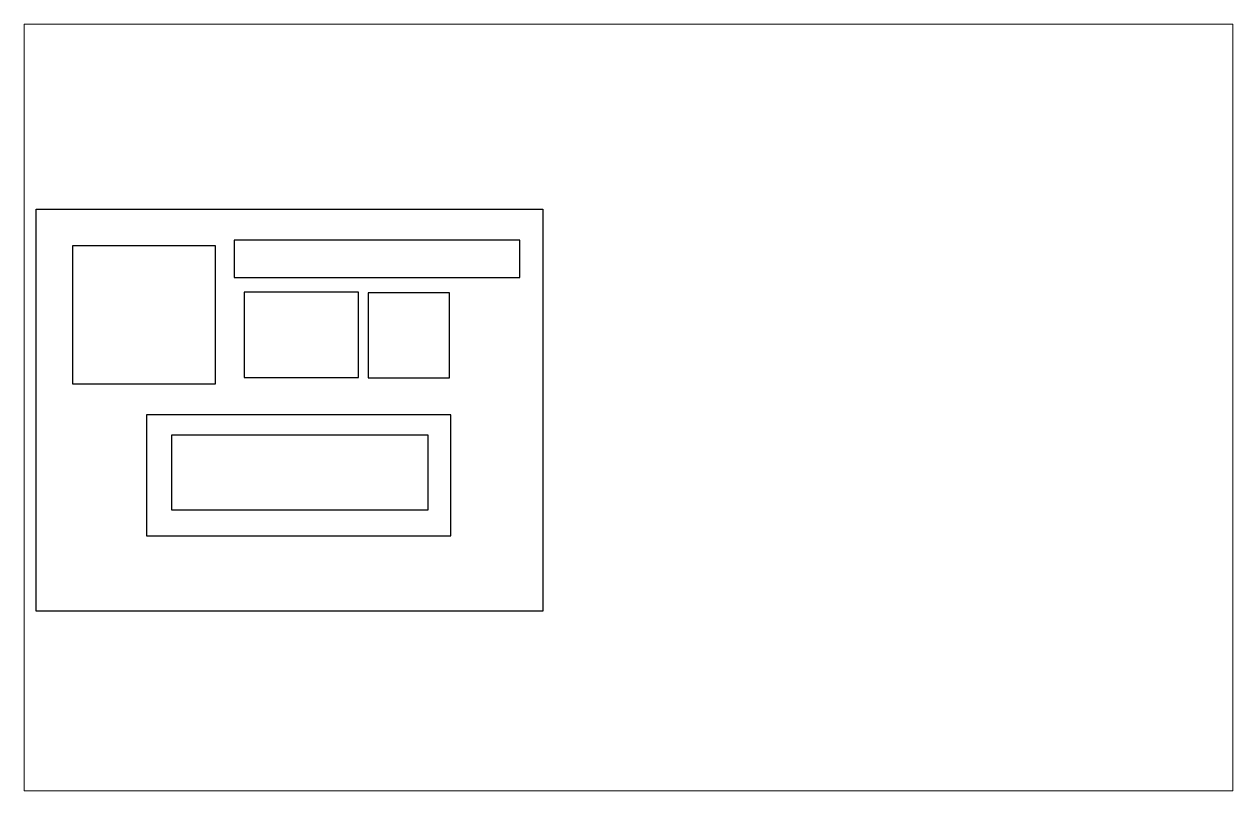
# Paper-space layout 'Presentación1' of a CAD drawing. Header units: millimetres. Extents: x 40 to 364, y 26 to 231.
# The model-space entities are those that its viewports show. They can reach past a viewport. Long polylines and large blocks are cut down to what shows.
import ezdxf

# ---------------------------------------------------------------- set-up
doc = ezdxf.new("R2010")
doc.units = ezdxf.units.MM
doc.header["$LTSCALE"] = 10
for name, color, linetype in [('Corte exterior', 1, 'Continuous'), ('Corte interior', 5, 'Continuous'), ('Grabado linea bajo', 4, 'Continuous'), ('grabado linea intenso', 2, 'Continuous'), ('grabado linea medio', 3, 'Continuous'), ('Grabado relleno', 6, 'Continuous'), ('Material', 7, 'Continuous')]:
    doc.layers.add(name, color=color, linetype=linetype)

msp = doc.modelspace()

# ---------------------------------------------------------------- linework, layer by layer
at = {"layer": 'Corte exterior'}
msp.add_lwpolyline([(8799, 4662.4), (8799, 4563.9), (8930.8, 4563.9), (8930.8, 4662.4)], close=True, dxfattribs=at)
at = {"layer": 'Corte interior'}
msp.add_lwpolyline([(8941.7, 4661.5), (8941.7, 4563.5), (9035.4, 4563.5), (9035.4, 4661.5)], close=True, dxfattribs=at)
at = {"layer": 'Grabado linea bajo'}
msp.add_lwpolyline([(8686.4, 4521.2), (8686.4, 4381.5), (9036.9, 4381.5), (9036.9, 4521.2)], close=True, dxfattribs=at)
at = {"layer": 'grabado linea intenso'}
msp.add_lwpolyline([(8601.5, 4715.9), (8601.5, 4556.7), (8766, 4556.7), (8766, 4715.9)], close=True, dxfattribs=at)
at = {"layer": 'grabado linea medio'}
msp.add_lwpolyline([(8715.4, 4497.6), (8715.4, 4411.6), (9011.1, 4411.6), (9011.1, 4497.6)], close=True, dxfattribs=at)
at = {"layer": 'Grabado relleno'}
msp.add_lwpolyline([(8787.5, 4722.3), (8787.5, 4679.3), (9116.5, 4679.3), (9116.5, 4722.3)], close=True, dxfattribs=at)
at = {"layer": 'Material'}
msp.add_lwpolyline([(8559.3, 4758), (9143.1, 4758), (9143.1, 4295), (8559.3, 4295)], close=True, dxfattribs=at)

psp = doc.layouts.new('Presentación1')

# ---------------------------------------------------------------- viewports
at = {"layer": '0'}
psp.add_viewport(center=(202.5, 128.5), size=(324, 205.6), view_center_point=(9241.62, 4529.46), view_height=883.2516, dxfattribs=at)

doc.saveas('drawing.dxf')
